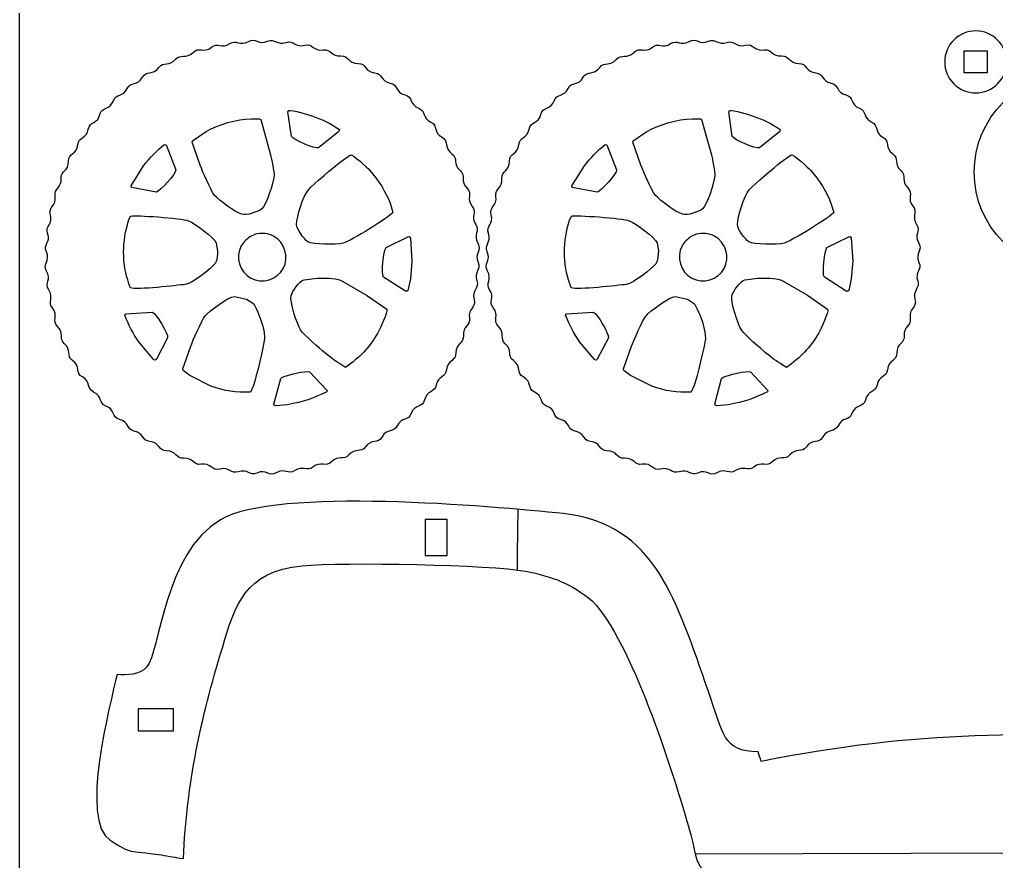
# Model space of a CAD drawing. Extents: x 75 to 655, y 14 to 894.
# Drawn here: x 75.4 to 192.3, y 631.8 to 732.6 of the extents above; entities that cross this region are included whole.
import ezdxf

# ---------------------------------------------------------------- set-up
doc = ezdxf.new("R2010")
doc.units = 0
doc.layers.get('0').update_dxf_attribs({"linetype": 'CONTINUOUS'})

msp = doc.modelspace()

# ---------------------------------------------------------------- linework, layer by layer
at = {"color": 5}
msp.add_line((75.374491, 464.077725), (75.374491, 884.077625), dxfattribs=at)
at = {"color": 7}
for p, q in [((107.474491, 721.509025), (107.587891, 721.678925)), ((107.906191, 718.582025), (107.474491, 721.509025)), ((160.218291, 721.509025), (160.331691, 721.678925)), ((160.649991, 718.582025), (160.218291, 721.509025)), ((104.236891, 720.588725), (105.411691, 716.388725)), ((156.980691, 720.588725), (158.155491, 716.388725)), ((96.059091, 718.048925), (97.686291, 719.149325)), ((113.584991, 719.158125), (111.159591, 717.198425)), ((113.648091, 719.396025), (113.584991, 719.158125)), ((148.802891, 718.048925), (150.430091, 719.149325)), ((166.328691, 719.158125), (163.903391, 717.198425)), ((166.391891, 719.396025), (166.328691, 719.158125)), ((96.021191, 717.889925), (96.059091, 718.048925)), ((96.983191, 715.154625), (96.021191, 717.889925)), ((148.764891, 717.889925), (148.802891, 718.048925)), ((149.726991, 715.154625), (148.764891, 717.889925)), ((92.709891, 717.626025), (92.909591, 717.574725)), ((92.909591, 717.574725), (94.073791, 714.587025)), ((145.453691, 717.626025), (145.653391, 717.574725)), ((145.653391, 717.574725), (146.817591, 714.587025)), ((113.721191, 715.501325), (114.955991, 716.386225)), ((166.464891, 715.501325), (167.699691, 716.386225)), ((88.713091, 712.660425), (90.217791, 715.066225)), ((141.456891, 712.660425), (142.961591, 715.066225)), ((88.764291, 712.462825), (88.713091, 712.660425)), ((91.752391, 711.920125), (88.764291, 712.462825)), ((141.508091, 712.462825), (141.456891, 712.660425)), ((144.496191, 711.920125), (141.508091, 712.462825)), ((119.747391, 710.484225), (120.045391, 709.461425)), ((172.491191, 710.484225), (172.789091, 709.461425)), ((103.596691, 706.870725), (102.916191, 706.566025)), ((119.233891, 705.277625), (121.840691, 706.577325)), ((121.840691, 706.577325), (122.010591, 706.583325)), ((122.010591, 706.583325), (122.139491, 706.421125)), ((122.139491, 706.421125), (122.323991, 703.634625)), ((156.340391, 706.870725), (155.659891, 706.566025)), ((171.977591, 705.277625), (174.584491, 706.577325)), ((174.584491, 706.577325), (174.754391, 706.583325)), ((174.754391, 706.583325), (174.883191, 706.421125)), ((174.883191, 706.421125), (175.067791, 703.634625)), ((98.910591, 705.856025), (99.067891, 704.846525)), ((151.654291, 705.856025), (151.811591, 704.846525)), ((122.323991, 703.634625), (122.134891, 701.550025)), ((175.067791, 703.634625), (174.878591, 701.550025)), ((109.412691, 701.432425), (110.976391, 701.633225)), ((113.790691, 701.371325), (116.902891, 699.586225)), ((121.536491, 700.054825), (118.923291, 701.755725)), ((122.134891, 701.550025), (121.837291, 700.136225)), ((162.156491, 701.432425), (163.720091, 701.633225)), ((166.534391, 701.371325), (169.646691, 699.586225)), ((174.280191, 700.054825), (171.666991, 701.755725)), ((174.878591, 701.550025), (174.580991, 700.136225)), ((121.837291, 700.136225), (121.664491, 700.021425)), ((174.580991, 700.136225), (174.408291, 700.021425)), ((101.075491, 699.432125), (102.530391, 699.108525)), ((102.530391, 699.108525), (103.388891, 698.545525)), ((116.902891, 699.586225), (119.308291, 697.917525)), ((121.664491, 700.021425), (121.536491, 700.054825)), ((153.819291, 699.432125), (155.274091, 699.108525)), ((155.274091, 699.108525), (156.132691, 698.545525)), ((169.646691, 699.586225), (172.052091, 697.917525)), ((174.408291, 700.021425), (174.280191, 700.054825)), ((87.965491, 697.172425), (88.076391, 697.346225)), ((88.076391, 697.346225), (91.277491, 697.530125)), ((140.709291, 697.172425), (140.820191, 697.346225)), ((140.820191, 697.346225), (144.021191, 697.530125)), ((93.096291, 694.498525), (91.750991, 691.914525)), ((145.840091, 694.498525), (144.494791, 691.914525)), ((91.453391, 691.836525), (89.630591, 694.011025)), ((94.895191, 690.775125), (95.850291, 693.482025)), ((144.197091, 691.836525), (142.374391, 694.011025)), ((147.638991, 690.775125), (148.593991, 693.482025)), ((91.617591, 691.809925), (91.453391, 691.836525)), ((91.750991, 691.914525), (91.617591, 691.809925)), ((144.361391, 691.809925), (144.197091, 691.836525)), ((144.494791, 691.914525), (144.361391, 691.809925)), ((94.944691, 690.566025), (94.895191, 690.775125)), ((95.741491, 689.984025), (94.944691, 690.566025)), ((98.273891, 688.695525), (95.741491, 689.984025)), ((106.635291, 689.600025), (106.772791, 689.736625)), ((110.080991, 690.392925), (112.179191, 688.197825)), ((147.688391, 690.566025), (147.638991, 690.775125)), ((148.485191, 689.984025), (147.688391, 690.566025)), ((151.017591, 688.695525), (148.485191, 689.984025)), ((159.379091, 689.600025), (159.516591, 689.736625)), ((162.824691, 690.392925), (164.922991, 688.197825)), ((103.354091, 688.781125), (102.994391, 687.966225)), ((105.818191, 686.543225), (106.635291, 689.600025)), ((156.097891, 688.781125), (155.738191, 687.966225)), ((158.561891, 686.543225), (159.379091, 689.600025)), ((112.179191, 688.197825), (112.135391, 688.038825)), ((164.922991, 688.197825), (164.879091, 688.038825)), ((105.853291, 686.419325), (105.818191, 686.543225)), ((106.041791, 686.326325), (105.853291, 686.419325)), ((107.432391, 686.482125), (106.041791, 686.326325)), ((158.596991, 686.419325), (158.561891, 686.543225)), ((158.785491, 686.326325), (158.596991, 686.419325)), ((160.176091, 686.482125), (158.785491, 686.326325))]:
    msp.add_line(p, q, dxfattribs=at)
at = {"color": 1}
msp.add_line((284.816791, 633.123725), (156.231991, 632.721525), dxfattribs=at)
at = {"color": 3}
for points in [[(189.771891, 731.193925), (187.723591, 731.193925), (186.062991, 729.533425), (186.062991, 727.484925)], [(193.480891, 727.484925), (193.480891, 729.533425), (191.820691, 731.193925), (189.771891, 731.193925)], [(98.347891, 729.249525), (99.074191, 729.851725), (99.563091, 729.015325), (100.520291, 729.677325)], [(100.520291, 729.677325), (101.302091, 730.218025), (101.738991, 729.318125), (102.753991, 729.936425)], [(102.753991, 729.936425), (103.607191, 730.456125), (103.953691, 729.457525), (105.054391, 729.963425)], [(105.054391, 729.963425), (105.908091, 730.355825), (106.172791, 729.423525), (107.262891, 729.814325)], [(107.262891, 729.814325), (108.158291, 730.135225), (108.348091, 729.152925), (109.489191, 729.487125)], [(109.489191, 729.487125), (110.446291, 729.767425), (110.526291, 728.714025), (111.718091, 728.917525)], [(151.091691, 729.249525), (151.817891, 729.851725), (152.306891, 729.015325), (153.263991, 729.677325)], [(153.263991, 729.677325), (154.045791, 730.218025), (154.482691, 729.318125), (155.497691, 729.936425)], [(155.497691, 729.936425), (156.350991, 730.456125), (156.697391, 729.457525), (157.798191, 729.963425)], [(157.798191, 729.963425), (158.651891, 730.355825), (158.916591, 729.423525), (160.006591, 729.814325)], [(160.006591, 729.814325), (160.901991, 730.135225), (161.091891, 729.152925), (162.232891, 729.487125)], [(162.232891, 729.487125), (163.190091, 729.767425), (163.269991, 728.714025), (164.461791, 728.917525)], [(94.041491, 727.798825), (94.657291, 728.524525), (95.311191, 727.765625), (96.132091, 728.627225)], [(96.132091, 728.627225), (96.820491, 729.349825), (97.415791, 728.476625), (98.347891, 729.249525)], [(111.718091, 728.917525), (112.649691, 729.076525), (112.652091, 728.104125), (113.812091, 728.201425)], [(113.812091, 728.201425), (114.759291, 728.280825), (114.690591, 727.281925), (115.878291, 727.309525)], [(146.785291, 727.798825), (147.401091, 728.524525), (148.054991, 727.765625), (148.875791, 728.627225)], [(148.875791, 728.627225), (149.564191, 729.349825), (150.159591, 728.476625), (151.091691, 729.249525)], [(164.461791, 728.917525), (165.393491, 729.076525), (165.395891, 728.104125), (166.555791, 728.201425)], [(166.555791, 728.201425), (167.502991, 728.280825), (167.434391, 727.281925), (168.622091, 727.309525)], [(92.054591, 726.824825), (92.600491, 727.592725), (93.289891, 726.912925), (94.041491, 727.798825)], [(115.878291, 727.309525), (116.874991, 727.332625), (116.679991, 726.294925), (117.883591, 726.182525)], [(144.798391, 726.824825), (145.344291, 727.592725), (146.033691, 726.912925), (146.785291, 727.798825)], [(168.622091, 727.309525), (169.618791, 727.332625), (169.423691, 726.294925), (170.627391, 726.182525)], [(186.062991, 727.484925), (186.062991, 725.436525), (187.723591, 723.776325), (189.771891, 723.776325)], [(189.771891, 723.776325), (191.820691, 723.776325), (193.480891, 725.436525), (193.480891, 727.484925)], [(90.075291, 725.649325), (90.553191, 726.524925), (91.352791, 725.837725), (92.054591, 726.824825)], [(117.883591, 726.182525), (118.825391, 726.094525), (118.574591, 725.155425), (119.720291, 724.949125)], [(142.819091, 725.649325), (143.296991, 726.524925), (144.096591, 725.837725), (144.798391, 726.824825)], [(170.627391, 726.182525), (171.569191, 726.094525), (171.318391, 725.155425), (172.464091, 724.949125)], [(189.590791, 714.296625), (189.590791, 720.781325), (194.847691, 726.037725), (201.331991, 726.037725)], [(88.269791, 724.306425), (88.676491, 725.169025), (89.504591, 724.603825), (90.075291, 725.649325)], [(119.720291, 724.949125), (120.658891, 724.780125), (120.326791, 723.833525), (121.484491, 723.552825)], [(141.013591, 724.306425), (141.420291, 725.169025), (142.248391, 724.603825), (142.819091, 725.649325)], [(172.464091, 724.949125), (173.402691, 724.780125), (173.070591, 723.833525), (174.228291, 723.552825)], [(86.602891, 722.850825), (86.931191, 723.738425), (87.773091, 723.252925), (88.269791, 724.306425)], [(121.484491, 723.552825), (122.455891, 723.317425), (121.994791, 722.365925), (123.130591, 721.945325)], [(139.346691, 722.850825), (139.674891, 723.738425), (140.516891, 723.252925), (141.013591, 724.306425)], [(174.228291, 723.552825), (175.199691, 723.317425), (174.738491, 722.365925), (175.874391, 721.945325)], [(84.995391, 721.204725), (85.230391, 722.175825), (86.183291, 721.716125), (86.602891, 722.850825)], [(137.739091, 721.204725), (137.974091, 722.175825), (138.926991, 721.716125), (139.346691, 722.850825)], [(83.599191, 719.440925), (83.768091, 720.379125), (84.715391, 720.047625), (84.995391, 721.204725)], [(123.130591, 721.945325), (124.018191, 721.616625), (123.532791, 720.774525), (124.586191, 720.278125)], [(136.342891, 719.440925), (136.511891, 720.379125), (137.459191, 720.047625), (137.739091, 721.204725)], [(175.874391, 721.945325), (176.761891, 721.616625), (176.276491, 720.774525), (177.329991, 720.278125)], [(124.586191, 720.278125), (125.448791, 719.871525), (124.882991, 719.043525), (125.929191, 718.472925)], [(177.329991, 720.278125), (178.192591, 719.871525), (177.626791, 719.043525), (178.672891, 718.472925)], [(82.365691, 717.604125), (82.453791, 718.546225), (83.392691, 718.294625), (83.599191, 719.440925)], [(135.109391, 717.604125), (135.197491, 718.546225), (136.136491, 718.294625), (136.342891, 719.440925)], [(125.929191, 718.472925), (126.804191, 717.995625), (126.118191, 717.194825), (127.104591, 716.493325)], [(178.672891, 718.472925), (179.547991, 717.995625), (178.861991, 717.194825), (179.848391, 716.493325)], [(81.238291, 715.598925), (81.215591, 716.595125), (82.253191, 716.400125), (82.365691, 717.604125)], [(133.982091, 715.598925), (133.959391, 716.595125), (134.996991, 716.400125), (135.109391, 717.604125)], [(80.346791, 713.532225), (80.267291, 714.478125), (81.265291, 714.411225), (81.238291, 715.598925)], [(127.104591, 716.493325), (127.872791, 715.946925), (127.191991, 715.259625), (128.078891, 714.506225)], [(133.090591, 713.532225), (133.010991, 714.478125), (134.008991, 714.411225), (133.982091, 715.598925)], [(179.848391, 716.493325), (180.616591, 715.946925), (179.935791, 715.259625), (180.822691, 714.506225)], [(128.078891, 714.506225), (128.804891, 713.889725), (128.045391, 713.237325), (128.906891, 712.415725)], [(180.822691, 714.506225), (181.548591, 713.889725), (180.789191, 713.237325), (181.650691, 712.415725)], [(201.331991, 702.555525), (194.847691, 702.555525), (189.590791, 707.812425), (189.590791, 714.296625)], [(79.630791, 711.438225), (79.471591, 712.370925), (80.443791, 712.371025), (80.346791, 713.532225)], [(132.374491, 711.438225), (132.215391, 712.370925), (133.187591, 712.371025), (133.090591, 713.532225)], [(128.906891, 712.415725), (129.629791, 711.726525), (128.755791, 711.133025), (129.529291, 710.200325)], [(181.650691, 712.415725), (182.373491, 711.726525), (181.499591, 711.133025), (182.272991, 710.200325)], [(79.061091, 709.210125), (78.781491, 710.167425), (79.834191, 710.245825), (79.630791, 711.438225)], [(131.804891, 709.210125), (131.525291, 710.167425), (132.577891, 710.245825), (132.374491, 711.438225)], [(129.529291, 710.200325), (130.131191, 709.474525), (129.294891, 708.985225), (129.957091, 708.028025)], [(182.272991, 710.200325), (182.874991, 709.474525), (182.038591, 708.985225), (182.700891, 708.028025)], [(78.733891, 706.983425), (78.413091, 707.877025), (79.394191, 708.069825), (79.061091, 709.210125)], [(131.477691, 706.983425), (131.156791, 707.877025), (132.137991, 708.069825), (131.804891, 709.210125)], [(129.957091, 708.028025), (130.498091, 707.246125), (129.597491, 706.810925), (130.216191, 705.794225)], [(182.700891, 708.028025), (183.241891, 707.246125), (182.341291, 706.810925), (182.959891, 705.794225)], [(78.584791, 704.774225), (78.191791, 705.629325), (79.125491, 705.892825), (78.733891, 706.983425)], [(131.328591, 704.774225), (130.935491, 705.629325), (131.869291, 705.892825), (131.477691, 706.983425)], [(130.216191, 705.794225), (130.735291, 704.941225), (129.737491, 704.593625), (130.243191, 703.493825)], [(182.959891, 705.794225), (183.478991, 704.941225), (182.481291, 704.593625), (182.986991, 703.493825)], [(78.611491, 702.474625), (78.092291, 703.327225), (79.090591, 703.673725), (78.584791, 704.774225)], [(131.355291, 702.474625), (130.835991, 703.327225), (131.834391, 703.673725), (131.328591, 704.774225)], [(78.870891, 700.240525), (78.329991, 701.022725), (79.230391, 701.458125), (78.611491, 702.474625)], [(130.243191, 703.493825), (130.635691, 702.640525), (129.703191, 702.374325), (130.093991, 701.284725)], [(131.614691, 700.240525), (131.073691, 701.022725), (131.974191, 701.458125), (131.355291, 702.474625)], [(182.986991, 703.493825), (183.379391, 702.640525), (182.446891, 702.374325), (182.837791, 701.284725)], [(79.298791, 698.068125), (78.696491, 698.793825), (79.533191, 699.282625), (78.870891, 700.240525)], [(130.093991, 701.284725), (130.414691, 700.390825), (129.433691, 700.199025), (129.766891, 699.058325)], [(132.042491, 698.068125), (131.440291, 698.793825), (132.276991, 699.282625), (131.614691, 700.240525)], [(182.837791, 701.284725), (183.158491, 700.390825), (182.177491, 700.199025), (182.510691, 699.058325)], [(129.766891, 699.058325), (130.046691, 698.100425), (128.993691, 698.022925), (129.197291, 696.830125)], [(182.510691, 699.058325), (182.790491, 698.100425), (181.737391, 698.022925), (181.940991, 696.830125)], [(79.920991, 695.852725), (79.198191, 696.541325), (80.072191, 697.136125), (79.298791, 698.068125)], [(132.664791, 695.852725), (131.941891, 696.541325), (132.815891, 697.136125), (132.042491, 698.068125)], [(129.197291, 696.830125), (129.356391, 695.898025), (128.384291, 695.897825), (128.481191, 694.735825)], [(181.940991, 696.830125), (182.100091, 695.898025), (181.128091, 695.897825), (181.224991, 694.735825)], [(80.748991, 693.762125), (80.023291, 694.378325), (80.783291, 695.031125), (79.920991, 695.852725)], [(133.492791, 693.762125), (132.767091, 694.378325), (133.527091, 695.031125), (132.664791, 695.852725)], [(128.481191, 694.735825), (128.560191, 693.789825), (127.562591, 693.856925), (127.589591, 692.669425)], [(181.224991, 694.735825), (181.303891, 693.789825), (180.306391, 693.856925), (180.333391, 692.669425)], [(81.723391, 691.774825), (80.955191, 692.321625), (81.636291, 693.008725), (80.748991, 693.762125)], [(134.467191, 691.774825), (133.698891, 692.321625), (134.379991, 693.008725), (133.492791, 693.762125)], [(127.589591, 692.669425), (127.612391, 691.673325), (126.575091, 691.869425), (126.462291, 690.664625)], [(180.333391, 692.669425), (180.356191, 691.673325), (179.318891, 691.869425), (179.205991, 690.664625)], [(82.898891, 689.795625), (82.023591, 690.272825), (82.711091, 691.071925), (81.723391, 691.774825)], [(135.642591, 689.795625), (134.767391, 690.272825), (135.454791, 691.071925), (134.467191, 691.774825)], [(84.241791, 687.990025), (83.379291, 688.396225), (83.943891, 689.225725), (82.898891, 689.795625)], [(126.462291, 690.664625), (126.373891, 689.722225), (125.434991, 689.973425), (125.228491, 688.827525)], [(136.985591, 687.990025), (136.122991, 688.396225), (136.687691, 689.225725), (135.642591, 689.795625)], [(179.205991, 690.664625), (179.117691, 689.722225), (178.178691, 689.973425), (177.972291, 688.827525)], [(125.228491, 688.827525), (125.059491, 687.888725), (124.113591, 688.221625), (123.832691, 687.063425)], [(177.972291, 688.827525), (177.803191, 687.888725), (176.857391, 688.221625), (176.576391, 687.063425)], [(85.697391, 686.323225), (84.809791, 686.651525), (85.295791, 687.493625), (84.241791, 687.990025)], [(138.441191, 686.323225), (137.553591, 686.651525), (138.039491, 687.493625), (136.985591, 687.990025)], [(87.343191, 684.715525), (86.372791, 684.950925), (86.832991, 685.903025), (85.697391, 686.323225)], [(123.832691, 687.063425), (123.597291, 686.092925), (122.645091, 686.552825), (122.225091, 685.417625)], [(140.086991, 684.715525), (139.116491, 684.950925), (139.576791, 685.903025), (138.441191, 686.323225)], [(176.576391, 687.063425), (176.340991, 686.092925), (175.388891, 686.552825), (174.968891, 685.417625)], [(122.225091, 685.417625), (121.896991, 684.530625), (121.053291, 685.014725), (120.557791, 683.962025)], [(174.968891, 685.417625), (174.640791, 684.530625), (173.797091, 685.014725), (173.301591, 683.962025)], [(89.107291, 683.319325), (88.168791, 683.488825), (88.501091, 684.434725), (87.343191, 684.715525)], [(120.557791, 683.962025), (120.151791, 683.099425), (119.323391, 683.665025), (118.752591, 682.619125)], [(141.850991, 683.319325), (140.912591, 683.488825), (141.244891, 684.434725), (140.086991, 684.715525)], [(173.301591, 683.962025), (172.895491, 683.099425), (172.067191, 683.665025), (171.496391, 682.619125)], [(90.944091, 682.085925), (90.002391, 682.174325), (90.253791, 683.112325), (89.107291, 683.319325)], [(118.752591, 682.619125), (118.275591, 681.744925), (117.475091, 682.430225), (116.773091, 681.443625)], [(143.687791, 682.085925), (142.746191, 682.174325), (142.997591, 683.112325), (141.850991, 683.319325)], [(171.496391, 682.619125), (171.019391, 681.744925), (170.218891, 682.430225), (169.516791, 681.443625)], [(92.949291, 680.958625), (91.953391, 680.935825), (92.148591, 681.973025), (90.944091, 682.085925)], [(116.773091, 681.443625), (116.226391, 680.675325), (115.539291, 681.356325), (114.786091, 680.469325)], [(145.692991, 680.958625), (144.697191, 680.935825), (144.892291, 681.973025), (143.687791, 682.085925)], [(169.516791, 681.443625), (168.970091, 680.675325), (168.283091, 681.356325), (167.529791, 680.469325)], [(95.015591, 680.067025), (94.069091, 679.987525), (94.137391, 680.985725), (92.949291, 680.958625)], [(114.786091, 680.469325), (114.169491, 679.743125), (113.516791, 680.503225), (112.695491, 679.641325)], [(147.759291, 680.067025), (146.812891, 679.987525), (146.881191, 680.985725), (145.692991, 680.958625)], [(167.529791, 680.469325), (166.913191, 679.743125), (166.260591, 680.503225), (165.439291, 679.641325)], [(97.110291, 679.351025), (96.177891, 679.191925), (96.176591, 680.164425), (95.015591, 680.067025)], [(99.338391, 678.781025), (98.381391, 678.501425), (98.302591, 679.554425), (97.110291, 679.351025)], [(101.564791, 678.454225), (100.670191, 678.133225), (100.479691, 679.114325), (99.338391, 678.781025)], [(110.480091, 679.018925), (109.754291, 678.417125), (109.264891, 679.253225), (108.307791, 678.591125)], [(112.695491, 679.641325), (112.006591, 678.918225), (111.413291, 679.792725), (110.480091, 679.018925)], [(149.854091, 679.351025), (148.921591, 679.191925), (148.920391, 680.164425), (147.759291, 680.067025)], [(152.082191, 678.781025), (151.125091, 678.501425), (151.046391, 679.554425), (149.854091, 679.351025)], [(154.308591, 678.454225), (153.413891, 678.133225), (153.223491, 679.114325), (152.082191, 678.781025)], [(163.223891, 679.018925), (162.497991, 678.417125), (162.008691, 679.253225), (161.051491, 678.591125)], [(165.439291, 679.641325), (164.750291, 678.918225), (164.156991, 679.792725), (163.223891, 679.018925)], [(103.773591, 678.305025), (102.919391, 677.912425), (102.654991, 678.845325), (101.564791, 678.454225)], [(106.074091, 678.332025), (105.220891, 677.812925), (104.873491, 678.810725), (103.773591, 678.305025)], [(108.307791, 678.591125), (107.525991, 678.050225), (107.090591, 678.950525), (106.074091, 678.332025)], [(156.517391, 678.305025), (155.663191, 677.912425), (155.398791, 678.845325), (154.308591, 678.454225)], [(158.817791, 678.332025), (157.964691, 677.812925), (157.617291, 678.810725), (156.517391, 678.305025)], [(161.051491, 678.591125), (160.269691, 678.050225), (159.834291, 678.950525), (158.817791, 678.332025)], [(140.439891, 673.445225), (131.819891, 674.360725), (105.967691, 676.607425), (99.411591, 672.720125)], [(157.768391, 652.277225), (153.995091, 662.861925), (151.530191, 672.267425), (140.439891, 673.445225)], [(99.411591, 672.720125), (92.594891, 668.678225), (92.169691, 656.808025), (90.597491, 655.106125)], [(109.176991, 667.201525), (114.162291, 667.692325), (131.867191, 667.335025), (135.907391, 666.558225)], [(99.678191, 657.523325), (101.153991, 662.406025), (102.254691, 666.519925), (109.176991, 667.201525)], [(135.907391, 666.558225), (139.198591, 665.925425), (141.429691, 665.047425), (143.930991, 662.992525)], [(143.930991, 662.992525), (148.577891, 658.060825), (153.348291, 643.173225), (155.373491, 636.147325)], [(94.978791, 632.180225), (95.414491, 641.331325), (96.978391, 648.591125), (99.678191, 657.523325)], [(90.597491, 655.106125), (89.674891, 654.107625), (88.226391, 654.143025), (87.045991, 654.200325)], [(87.045991, 654.200325), (86.274191, 650.807325), (82.496691, 636.717925), (86.210691, 634.369725)], [(163.747991, 644.965125), (159.470391, 644.969825), (159.622891, 647.074925), (157.768391, 652.277225)], [(216.481191, 646.775325), (195.826791, 647.184525), (183.109491, 647.590125), (164.101291, 643.805825)], [(164.101291, 643.805825), (163.983591, 644.192225), (163.865791, 644.578725), (163.747991, 644.965125)], [(155.373491, 636.147325), (157.207791, 629.783725), (155.240391, 630.593225), (164.071991, 630.482825)], [(86.210691, 634.369725), (88.954891, 632.634525), (88.169791, 633.249025), (92.356391, 632.610225)], [(92.356391, 632.610225), (93.230391, 632.466825), (94.104591, 632.323525), (94.978791, 632.180225)]]:
    msp.add_open_spline(points, degree=3, dxfattribs=at)
at = {"color": 7}
for points in [[(188.381991, 726.163125), (188.381991, 727.044525), (188.381991, 727.925725), (188.381991, 728.807525)], [(188.381991, 728.807525), (189.308591, 728.807525), (190.235591, 728.807525), (191.162191, 728.807525)], [(191.162191, 728.807525), (191.162191, 727.925725), (191.162191, 727.044525), (191.162191, 726.163125)], [(191.162191, 726.163125), (190.235591, 726.163125), (189.308591, 726.163125), (188.381991, 726.163125)], [(107.587891, 721.678925), (108.008391, 721.744225), (109.940291, 721.183325), (110.423891, 721.013725)], [(160.331691, 721.678925), (160.752091, 721.744225), (162.683991, 721.183325), (163.167691, 721.013725)], [(97.686291, 719.149325), (99.273891, 720.036525), (101.296291, 720.624125), (103.112991, 720.679625)], [(103.112991, 720.679625), (103.300391, 720.685225), (104.145591, 720.728825), (104.236891, 720.588725)], [(110.423891, 721.013725), (111.586091, 720.605525), (112.631591, 720.081125), (113.648091, 719.396025)], [(150.430091, 719.149325), (152.017591, 720.036525), (154.040091, 720.624125), (155.856791, 720.679625)], [(155.856791, 720.679625), (156.044191, 720.685225), (156.889391, 720.728825), (156.980691, 720.588725)], [(163.167691, 721.013725), (164.329791, 720.605525), (165.375391, 720.081125), (166.391891, 719.396025)], [(111.159591, 717.198425), (110.752791, 717.018325), (108.080291, 718.178425), (107.906191, 718.582025)], [(163.903391, 717.198425), (163.496491, 717.018325), (160.824091, 718.178425), (160.649991, 718.582025)], [(90.217791, 715.066225), (90.962791, 716.041925), (91.774491, 716.853525), (92.709891, 717.626025)], [(142.961591, 715.066225), (143.706591, 716.041925), (144.518191, 716.853525), (145.453691, 717.626025)], [(105.411691, 716.388725), (105.511691, 715.921525), (105.860691, 714.297425), (105.823391, 713.875525)], [(109.939191, 712.198225), (110.512391, 712.842625), (113.001191, 714.894525), (113.721191, 715.501325)], [(114.955991, 716.386225), (115.243791, 716.459625), (116.977691, 714.834125), (117.285491, 714.501025)], [(158.155491, 716.388725), (158.255491, 715.921525), (158.604391, 714.297425), (158.567191, 713.875525)], [(162.682991, 712.198225), (163.256191, 712.842625), (165.744991, 714.894525), (166.464891, 715.501325)], [(167.699691, 716.386225), (167.987591, 716.459625), (169.721391, 714.834125), (170.029291, 714.501025)], [(94.073791, 714.587025), (94.121191, 714.139925), (92.152591, 711.955225), (91.752391, 711.920125)], [(98.680691, 711.554825), (98.167891, 712.286925), (97.334991, 714.239625), (96.983191, 715.154625)], [(117.285491, 714.501025), (118.280191, 713.423125), (119.261591, 711.864425), (119.747391, 710.484225)], [(146.817591, 714.587025), (146.864991, 714.139925), (144.896291, 711.955225), (144.496191, 711.920125)], [(151.424391, 711.554825), (150.911691, 712.286925), (150.078691, 714.239625), (149.726991, 715.154625)], [(170.029291, 714.501025), (171.023991, 713.423125), (172.005391, 711.864425), (172.491191, 710.484225)], [(105.823391, 713.875525), (105.743091, 712.965425), (104.879291, 710.327725), (104.350591, 709.900225)], [(158.567191, 713.875525), (158.486791, 712.965425), (157.622991, 710.327725), (157.094391, 709.900225)], [(108.527891, 708.053225), (108.547091, 708.884425), (109.282791, 711.460725), (109.939191, 712.198225)], [(161.271591, 708.053225), (161.290891, 708.884425), (162.026591, 711.460725), (162.682991, 712.198225)], [(101.957891, 709.258225), (101.061091, 709.572725), (99.408291, 710.811025), (98.680691, 711.554825)], [(154.701691, 709.258225), (153.804891, 709.572725), (152.152091, 710.811025), (151.424391, 711.554825)], [(104.350591, 709.900225), (103.920991, 709.552725), (102.487491, 709.072225), (101.957891, 709.258225)], [(157.094391, 709.900225), (156.664791, 709.552725), (155.231291, 709.072225), (154.701691, 709.258225)], [(88.276491, 708.009825), (88.332591, 708.206625), (88.523491, 708.991525), (88.709991, 709.050725)], [(88.709991, 709.050725), (89.077491, 709.167725), (94.802891, 708.818125), (95.584891, 708.484925)], [(95.584891, 708.484925), (96.332491, 708.167025), (98.684591, 706.494525), (98.910591, 705.856025)], [(120.045391, 709.461425), (119.731591, 709.002025), (114.898791, 705.984525), (114.113891, 705.804025)], [(141.020191, 708.009825), (141.076391, 708.206625), (141.267291, 708.991525), (141.453691, 709.050725)], [(141.453691, 709.050725), (141.821191, 709.167725), (147.546691, 708.818125), (148.328691, 708.484925)], [(148.328691, 708.484925), (149.076291, 708.167025), (151.428291, 706.494525), (151.654291, 705.856025)], [(172.789091, 709.461425), (172.475391, 709.002025), (167.642491, 705.984525), (166.857691, 705.804025)], [(87.833591, 704.256925), (87.787191, 705.435225), (87.951791, 706.877125), (88.276491, 708.009825)], [(109.878391, 705.976125), (109.414791, 706.277525), (108.514791, 707.492025), (108.527891, 708.053225)], [(140.577291, 704.256925), (140.530891, 705.435225), (140.695591, 706.877125), (141.020191, 708.009825)], [(162.622191, 705.976125), (162.158591, 706.277525), (161.258591, 707.492025), (161.271591, 708.053225)], [(102.916191, 706.566025), (102.535291, 706.256125), (102.162891, 705.976425), (101.901091, 705.491725)], [(105.771091, 706.647125), (105.169191, 706.972525), (104.252691, 707.066625), (103.596691, 706.870725)], [(106.926591, 702.777125), (107.655991, 704.127325), (107.121391, 705.917825), (105.771091, 706.647125)], [(155.659891, 706.566025), (155.278991, 706.256125), (154.906691, 705.976425), (154.644791, 705.491725)], [(158.514891, 706.647125), (157.912991, 706.972525), (156.996491, 707.066625), (156.340391, 706.870725)], [(159.670391, 702.777125), (160.399691, 704.127325), (159.865191, 705.917825), (158.514891, 706.647125)], [(99.067891, 704.846525), (99.074491, 704.622325), (99.014491, 703.686525), (98.781791, 703.381825)], [(101.901091, 705.491725), (101.171691, 704.141425), (101.706591, 702.350625), (103.056791, 701.621225)], [(114.113891, 705.804025), (113.223091, 705.599125), (110.447791, 705.605725), (109.878391, 705.976125)], [(118.923291, 701.755725), (118.622791, 702.090925), (118.929291, 705.009425), (119.233891, 705.277625)], [(151.811591, 704.846525), (151.818291, 704.622325), (151.758291, 703.686525), (151.525491, 703.381825)], [(154.644791, 705.491725), (153.915391, 704.141425), (154.450391, 702.350625), (155.800591, 701.621225)], [(166.857691, 705.804025), (165.966891, 705.599125), (163.191591, 705.605725), (162.622191, 705.976125)], [(171.666991, 701.755725), (171.366591, 702.090925), (171.672991, 705.009425), (171.977591, 705.277625)], [(88.636591, 700.447525), (88.147291, 701.808725), (87.891091, 702.777425), (87.833591, 704.256925)], [(141.380291, 700.447525), (140.891091, 701.808725), (140.634791, 702.777425), (140.577291, 704.256925)], [(98.781791, 703.381825), (98.258391, 702.695725), (96.137991, 701.053725), (95.203991, 700.858225)], [(103.056791, 701.621225), (104.406791, 700.892325), (106.197591, 701.426825), (106.926591, 702.777125)], [(151.525491, 703.381825), (151.002191, 702.695725), (148.881791, 701.053725), (147.947791, 700.858225)], [(155.800591, 701.621225), (157.150591, 700.892325), (158.941291, 701.426825), (159.670391, 702.777125)], [(107.854191, 699.506525), (107.992891, 700.046025), (108.889291, 701.261925), (109.412691, 701.432425)], [(110.976391, 701.633225), (111.734491, 701.635325), (113.095691, 701.676025), (113.790691, 701.371325)], [(160.597991, 699.506525), (160.736691, 700.046025), (161.633091, 701.261925), (162.156491, 701.432425)], [(163.720091, 701.633225), (164.478291, 701.635325), (165.839491, 701.676025), (166.534391, 701.371325)], [(95.203991, 700.858225), (94.283991, 700.767225), (89.370691, 700.185325), (88.636591, 700.447525)], [(147.947791, 700.858225), (147.027791, 700.767225), (142.114491, 700.185325), (141.380291, 700.447525)], [(97.547591, 697.081825), (98.062591, 697.673325), (100.379191, 699.414225), (101.075491, 699.432125)], [(108.999591, 695.424825), (108.560191, 696.119425), (107.684391, 698.845225), (107.854191, 699.506525)], [(150.291391, 697.081825), (150.806291, 697.673325), (153.122891, 699.414225), (153.819291, 699.432125)], [(161.743291, 695.424825), (161.303891, 696.119425), (160.428191, 698.845225), (160.597991, 699.506525)], [(103.388891, 698.545525), (103.850791, 697.654325), (104.216591, 696.853725), (104.473191, 695.869525)], [(119.308291, 697.917525), (119.498891, 697.624125), (118.454991, 695.460625), (118.250691, 695.096325)], [(156.132691, 698.545525), (156.594591, 697.654325), (156.960391, 696.853725), (157.216891, 695.869525)], [(172.052091, 697.917525), (172.242691, 697.624125), (171.198791, 695.460625), (170.994491, 695.096325)], [(89.630591, 694.011025), (88.948991, 694.996925), (88.404891, 696.060825), (87.965491, 697.172425)], [(91.277491, 697.530125), (91.742891, 697.431825), (93.185491, 694.895825), (93.096291, 694.498525)], [(95.850291, 693.482025), (96.065791, 694.020825), (97.243691, 696.732625), (97.547591, 697.081825)], [(142.374391, 694.011025), (141.692791, 694.996925), (141.148691, 696.060825), (140.709291, 697.172425)], [(144.021191, 697.530125), (144.486691, 697.431825), (145.929191, 694.895825), (145.840091, 694.498525)], [(148.593991, 693.482025), (148.809491, 694.020825), (149.987391, 696.732625), (150.291391, 697.081825)], [(104.473191, 695.869525), (104.567891, 695.506225), (104.724791, 694.745325), (104.683691, 694.362625)], [(157.216891, 695.869525), (157.311691, 695.506225), (157.468591, 694.745325), (157.427491, 694.362625)], [(104.683691, 694.362625), (104.594591, 693.537925), (103.723691, 689.786425), (103.354091, 688.781125)], [(111.898791, 692.697925), (111.352291, 693.154225), (109.358591, 694.856925), (108.999591, 695.424825)], [(118.250691, 695.096325), (117.231491, 693.278825), (116.046491, 692.131425), (114.391891, 690.935625)], [(157.427491, 694.362625), (157.338291, 693.537925), (156.467491, 689.786425), (156.097891, 688.781125)], [(164.642591, 692.697925), (164.095991, 693.154225), (162.102391, 694.856925), (161.743291, 695.424825)], [(170.994491, 695.096325), (169.975291, 693.278825), (168.790291, 692.131425), (167.135691, 690.935625)], [(114.391891, 690.935625), (113.252591, 691.656825), (112.956691, 691.814525), (111.898791, 692.697925)], [(167.135691, 690.935625), (165.996291, 691.656825), (165.700391, 691.814525), (164.642591, 692.697925)], [(106.772791, 689.736625), (107.214791, 690.025625), (109.796391, 690.618825), (110.080991, 690.392925)], [(159.516591, 689.736625), (159.958591, 690.025625), (162.540191, 690.618825), (162.824691, 690.392925)], [(102.994391, 687.966225), (101.262991, 687.950725), (99.932291, 688.084125), (98.273891, 688.695525)], [(155.738191, 687.966225), (154.006691, 687.950725), (152.676091, 688.084125), (151.017591, 688.695525)], [(112.135391, 688.038825), (110.447391, 687.243825), (109.365991, 686.787125), (107.432391, 686.482125)], [(164.879091, 688.038825), (163.191191, 687.243825), (162.109791, 686.787125), (160.176091, 686.482125)], [(126.534291, 672.744425), (125.653091, 672.744425), (124.771991, 672.744425), (123.890791, 672.744425)], [(123.890791, 672.744425), (123.890791, 671.311025), (123.890791, 669.877625), (123.890791, 668.444225)], [(126.534291, 668.444225), (126.534291, 669.877625), (126.534291, 671.311025), (126.534291, 672.744425)], [(123.890791, 668.444225), (124.771991, 668.444225), (125.653091, 668.444225), (126.534291, 668.444225)], [(93.784091, 650.093725), (92.374291, 650.093725), (90.964291, 650.093725), (89.554591, 650.093725)], [(89.554591, 650.093725), (89.554591, 649.212525), (89.554591, 648.331425), (89.554591, 647.450225)], [(93.784091, 647.450225), (93.784091, 648.331425), (93.784091, 649.212525), (93.784091, 650.093725)], [(89.554591, 647.450225), (90.964291, 647.450225), (92.374291, 647.450225), (93.784091, 647.450225)]]:
    msp.add_open_spline(points, degree=3, dxfattribs=at)
at = {"color": 1}
msp.add_open_spline([(135.004991, 673.967125), (134.926591, 671.346525), (134.926391, 668.911425), (134.926391, 666.701925)], degree=3, dxfattribs=at)

doc.saveas('drawing.dxf')
